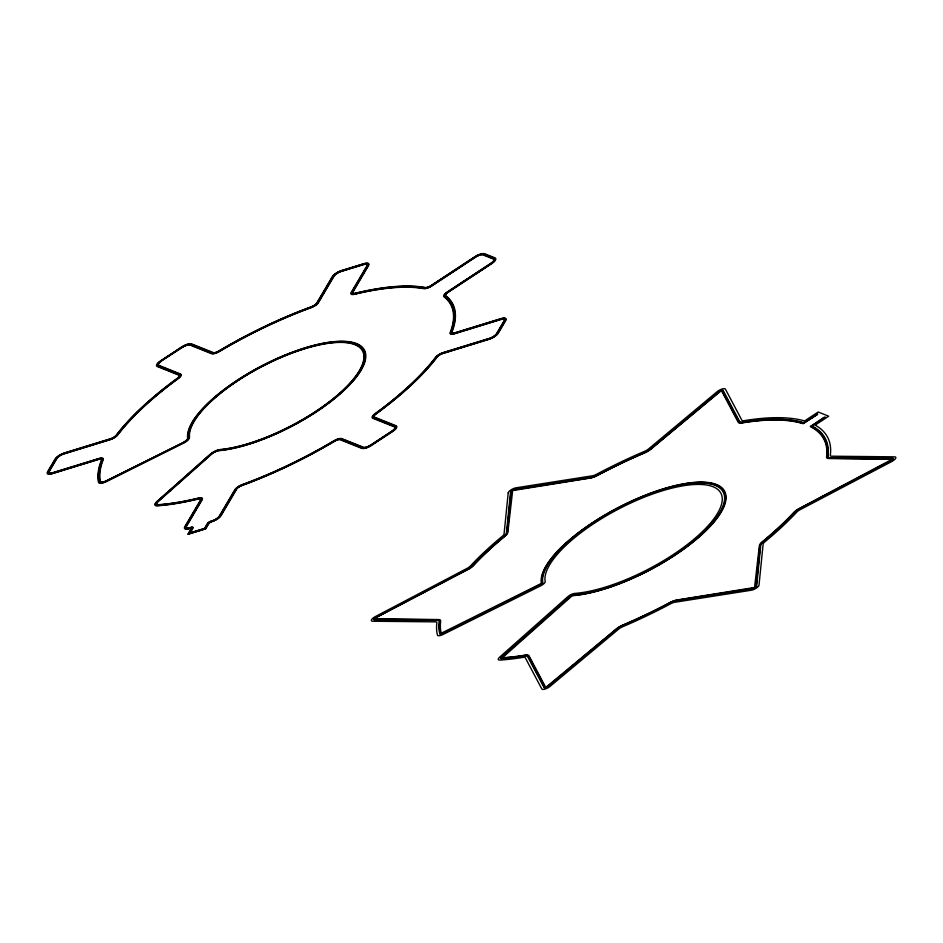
<?xml version="1.0" encoding="UTF-8"?>
<svg xmlns="http://www.w3.org/2000/svg" width="943" height="943" viewBox="0 0 943 943"><rect width="100%" height="100%" fill="white"/><g stroke="black" fill="none" stroke-linecap="round" stroke-linejoin="round"><path stroke-width="1.41" d="M376.08 617.818L375.196 618.832L438.389 619.539A9.678 3.3 -27.7 0 1 440.652 621.201A214.874 73.141 -27.7 0 0 441.218 633.272L541.412 583.387A102.787 34.985 -27.7 0 1 651.283 492.894A102.787 34.985 -27.7 0 1 716.48 518.992A102.787 34.985 -27.7 0 1 572.224 595.728L502.371 657.754A214.874 73.141 -27.7 0 0 525.334 655.09A9.678 3.3 -27.7 0 1 529.023 655.821L545.537 686.999L546.256 687.046L616.227 628.993A9.678 3.3 -27.7 0 1 622.604 625.162A214.874 73.141 -27.7 0 0 670.237 602.4A9.678 3.3 -27.7 0 1 676.862 600.007L754.553 587.489L759.363 545.714A9.678 3.3 -27.7 0 1 762.262 541.836A214.874 73.141 -27.7 0 0 793.688 512.579A9.678 3.3 -27.7 0 1 799.358 508.477L892.066 459.347L828.826 458.534A9.678 3.3 -27.7 0 1 826.551 456.872A214.874 73.141 -27.7 0 0 811.64 427.32L810.261 426.554L825.526 417.183L812.088 426.024L812.949 426.495A216.454 73.672 -27.7 0 1 827.966 456.271A8.11 2.758 -27.7 0 0 829.864 457.661L892.809 458.286A2.853 0.967 -27.7 0 1 893.351 459.123A2.853 0.967 -27.7 0 1 891.383 460.726L799.605 508.949A8.11 2.758 -27.7 0 0 794.855 512.391A216.454 73.672 -27.7 0 1 763.205 541.86A8.11 2.758 -27.7 0 0 760.777 545.101L756.64 586.157A2.853 0.967 -27.7 0 1 755.213 587.725A2.853 0.967 -27.7 0 1 752.62 588.809L676.048 600.868A8.11 2.758 -27.7 0 0 670.508 602.86A216.454 73.672 -27.7 0 1 622.521 625.798A8.11 2.758 -27.7 0 0 617.193 628.993L548.39 686.421A2.853 0.967 -27.7 0 1 545.844 687.801A2.853 0.967 -27.7 0 1 544.146 687.73L527.62 656.552A8.11 2.758 -27.7 0 0 524.532 655.951A216.454 73.672 -27.7 0 1 501.405 658.627A2.853 0.967 -27.7 0 1 501.299 657.141L569.619 596.518A2.853 0.967 -27.7 0 1 573.167 594.868A101.219 34.455 -27.7 0 0 715.207 519.298A101.219 34.455 -27.7 0 0 651.012 493.602A101.219 34.455 -27.7 0 0 542.826 582.715A2.853 0.967 -27.7 0 1 540.563 584.884M817.333 414.354L803.507 423.006L802.175 422.629A215.923 73.495 -27.7 0 0 742.412 422.405A8.628 2.935 -27.7 0 1 739.123 421.757L722.597 390.579A2.322 0.79 -27.7 0 0 721.206 390.52A2.322 0.79 -27.7 0 0 719.132 391.64L650.34 449.068A8.628 2.935 -27.7 0 1 644.658 452.475A215.923 73.495 -27.7 0 0 596.789 475.355A8.628 2.935 -27.7 0 1 590.896 477.488L514.312 489.547A2.322 0.79 -27.7 0 0 512.202 490.431A2.322 0.79 -27.7 0 0 511.035 491.704L506.91 532.76A8.628 2.935 -27.7 0 1 504.316 536.213A215.923 73.495 -27.7 0 0 472.738 565.611A8.628 2.935 -27.7 0 1 467.681 569.266L375.915 617.5A2.322 0.79 -27.7 0 0 374.3 618.808A2.322 0.79 -27.7 0 0 374.748 619.492L437.693 620.117A8.628 2.935 -27.7 0 1 439.709 621.602A215.923 73.495 -27.7 0 0 440.275 633.731A2.322 0.79 -27.7 0 0 442.585 633.484M824.465 417.207L811.475 426.201L812.512 426.766A215.923 73.495 -27.7 0 1 827.494 456.471A8.628 2.935 -27.7 0 0 829.522 457.944L892.467 458.581A2.322 0.79 -27.7 0 1 892.903 459.253A2.322 0.79 -27.7 0 1 891.288 460.561L799.523 508.796A8.628 2.935 -27.7 0 0 794.466 512.45A215.923 73.495 -27.7 0 1 762.887 541.848A8.628 2.935 -27.7 0 0 760.306 545.313L756.168 586.369A2.322 0.79 -27.7 0 1 755.013 587.63A2.322 0.79 -27.7 0 1 752.891 588.526L676.32 600.573A8.628 2.935 -27.7 0 0 670.414 602.707A215.923 73.495 -27.7 0 1 622.557 625.586A8.628 2.935 -27.7 0 0 616.863 628.993L548.072 686.421A2.322 0.79 -27.7 0 1 545.997 687.541A2.322 0.79 -27.7 0 1 544.606 687.494L528.092 656.304A8.628 2.935 -27.7 0 0 524.803 655.656A215.923 73.495 -27.7 0 1 501.723 658.344A2.322 0.79 -27.7 0 1 501.641 657.13L569.961 596.506A2.322 0.79 -27.7 0 1 572.861 595.151A101.738 34.632 -27.7 0 0 715.631 519.204A101.738 34.632 -27.7 0 0 651.106 493.366A101.738 34.632 -27.7 0 0 542.355 582.939A2.322 0.79 -27.7 0 1 540.504 584.707L442.644 633.661A2.853 0.967 -27.7 0 1 439.803 633.967A216.454 73.672 -27.7 0 1 439.238 621.802A8.11 2.758 -27.7 0 0 437.34 620.411L374.395 619.775A2.853 0.967 -27.7 0 1 373.852 618.95A2.853 0.967 -27.7 0 1 375.833 617.347L467.598 569.112A8.11 2.758 -27.7 0 0 472.349 565.67A216.454 73.672 -27.7 0 1 503.998 536.202A8.11 2.758 -27.7 0 0 506.426 532.96L510.564 491.904A2.853 0.967 -27.7 0 1 511.99 490.348A2.853 0.967 -27.7 0 1 514.583 489.264L591.155 477.205A8.11 2.758 -27.7 0 0 596.707 475.201A216.454 73.672 -27.7 0 1 644.682 452.263A8.11 2.758 -27.7 0 0 650.022 449.068L718.814 391.64A2.853 0.967 -27.7 0 1 721.36 390.261A2.853 0.967 -27.7 0 1 723.057 390.331L739.583 421.509A8.11 2.758 -27.7 0 0 742.671 422.122A216.454 73.672 -27.7 0 1 802.587 422.346L803.695 422.664L817.758 414.071L803.13 423.702L801.35 423.195A214.874 73.141 -27.7 0 0 741.882 422.971A9.678 3.3 -27.7 0 1 738.192 422.252L721.666 391.062L720.865 391.05L650.976 449.08A9.678 3.3 -27.7 0 1 644.599 452.899A214.874 73.141 -27.7 0 0 596.966 475.673A9.678 3.3 -27.7 0 1 590.353 478.054L512.662 490.572L507.853 532.347A9.678 3.3 -27.7 0 1 504.941 536.225A214.874 73.141 -27.7 0 0 473.527 565.482A9.678 3.3 -27.7 0 1 467.858 569.584L375.998 617.665A1.792 0.613 -27.7 0 0 374.748 618.667A1.792 0.613 -27.7 0 0 375.09 619.197L438.035 619.822A9.159 3.112 -27.7 0 1 440.181 621.402A215.393 73.318 -27.7 0 0 440.746 633.507A1.792 0.613 -27.7 0 0 442.538 633.307L540.445 584.53A1.792 0.613 -27.7 0 0 541.883 583.163A102.268 34.808 -27.7 0 1 651.2 493.13A102.268 34.808 -27.7 0 1 716.055 519.098A102.268 34.808 -27.7 0 1 572.542 595.446A1.792 0.613 -27.7 0 0 570.303 596.483L501.982 657.106A1.792 0.613 -27.7 0 0 502.053 658.049A215.393 73.318 -27.7 0 0 525.062 655.373A9.159 3.112 -27.7 0 1 528.551 656.069L545.078 687.247A1.792 0.613 -27.7 0 0 546.15 687.282A1.792 0.613 -27.7 0 0 547.753 686.421L616.545 628.993A9.159 3.112 -27.7 0 1 622.58 625.374A215.393 73.318 -27.7 0 0 670.32 602.553A9.159 3.112 -27.7 0 1 676.591 600.29L753.162 588.232A1.792 0.613 -27.7 0 0 754.801 587.548A1.792 0.613 -27.7 0 0 755.697 586.57L759.834 545.514A9.159 3.112 -27.7 0 1 762.581 541.848A215.393 73.318 -27.7 0 0 794.077 512.52A9.159 3.112 -27.7 0 1 799.44 508.642L891.206 460.408A1.792 0.613 -27.7 0 0 892.455 459.394A1.792 0.613 -27.7 0 0 892.113 458.876L829.168 458.239A9.159 3.112 -27.7 0 1 827.023 456.671A215.393 73.318 -27.7 0 0 812.076 427.038L810.862 426.377L824.041 417.478M816.909 414.625L803.318 423.36L801.762 422.912A215.393 73.318 -27.7 0 0 742.141 422.688A9.159 3.112 -27.7 0 1 738.652 422.004L722.138 390.815A1.792 0.613 -27.7 0 0 721.053 390.779A1.792 0.613 -27.7 0 0 719.45 391.64L650.658 449.08A9.159 3.112 -27.7 0 1 644.635 452.687A215.393 73.318 -27.7 0 0 596.884 475.508A9.159 3.112 -27.7 0 1 590.624 477.771L514.053 489.83A1.792 0.613 -27.7 0 0 512.414 490.513A1.792 0.613 -27.7 0 0 511.507 491.492L507.381 532.547A9.159 3.112 -27.7 0 1 504.635 536.225A215.393 73.318 -27.7 0 0 473.127 565.541A9.159 3.112 -27.7 0 1 467.763 569.431M161.406 361.204A6.047 2.063 -27.7 0 0 158.943 365.377L180.596 374.053A7.096 2.416 -27.7 0 1 178.427 378.461A196.639 66.929 -27.7 0 0 117.816 434.876A7.096 2.416 -27.7 0 1 110.036 439.744L63.782 453.972A6.047 2.063 -27.7 0 0 56.898 458.51L49.331 471.335A6.047 2.063 -27.7 0 0 52.737 472.702L98.991 458.475A7.096 2.416 -27.7 0 1 103.211 459.642A196.639 66.929 -27.7 0 0 100.371 481.378A6.047 2.063 -27.7 0 0 106.418 480.753L182.836 442.68A6.047 2.063 -27.7 0 0 187.645 438.13A99.109 33.736 -27.7 0 1 294.381 351.421A99.109 33.736 -27.7 0 1 356.878 376.434A99.109 33.736 -27.7 0 1 219.012 450.683A6.047 2.063 -27.7 0 0 211.574 454.184L158.247 501.499A6.047 2.063 -27.7 0 0 158.53 504.67A196.639 66.929 -27.7 0 0 198.914 497.963A7.096 2.416 -27.7 0 1 202.156 499.778L186.525 526.265A6.047 2.063 -27.7 0 0 189.944 527.632L191.064 527.29A3.418 1.167 -27.7 0 1 192.985 528.056L190.191 532.807L204.525 528.398L207.33 523.648A3.418 1.167 -27.7 0 1 211.22 521.078L212.34 520.736A6.047 2.063 -27.7 0 0 219.236 516.198L234.866 489.712A7.096 2.416 -27.7 0 1 242.151 484.655A196.639 66.929 -27.7 0 0 334.022 440.746A7.096 2.416 -27.7 0 1 341.814 438.589L363.468 447.265A6.047 2.063 -27.7 0 0 370.752 445.013L391.946 431.069A6.047 2.063 -27.7 0 0 394.41 426.896L372.744 418.232A7.096 2.416 -27.7 0 1 374.925 413.824A196.639 66.929 -27.7 0 0 435.525 357.397A7.096 2.416 -27.7 0 1 443.304 352.541L489.558 338.313A6.047 2.063 -27.7 0 0 496.454 333.775L504.022 320.938A6.047 2.063 -27.7 0 0 500.615 319.583L454.361 333.81A7.096 2.416 -27.7 0 1 450.141 332.631A196.639 66.929 -27.7 0 0 443.988 296.75A7.096 2.416 -27.7 0 1 447.194 292.035L490.949 263.238A6.047 2.063 -27.7 0 0 493.413 259.066L482.922 254.869A6.047 2.063 -27.7 0 0 475.637 257.109L431.882 285.906A7.096 2.416 -27.7 0 1 423.737 288.652A196.639 66.929 -27.7 0 0 354.438 294.322A7.096 2.416 -27.7 0 1 351.197 292.507L366.815 266.02A6.047 2.063 -27.7 0 0 363.409 264.653L341.001 271.537A6.047 2.063 -27.7 0 0 334.117 276.075L318.486 302.573A7.096 2.416 -27.7 0 1 311.19 307.63A196.639 66.929 -27.7 0 0 219.33 351.539A7.096 2.416 -27.7 0 1 211.538 353.696L189.885 345.02A6.047 2.063 -27.7 0 0 182.6 347.26L161.194 361.122A6.577 2.24 -27.7 0 0 158.518 365.66L180.172 374.336A6.577 2.24 -27.7 0 1 178.156 378.402A197.17 67.118 -27.7 0 0 117.392 434.982A6.577 2.24 -27.7 0 1 110.19 439.485L63.935 453.713A6.577 2.24 -27.7 0 0 56.45 458.64L48.883 471.476A6.577 2.24 -27.7 0 0 52.584 472.962L98.838 458.734A6.577 2.24 -27.7 0 1 102.74 459.819A197.17 67.118 -27.7 0 0 99.899 481.602A6.577 2.24 -27.7 0 0 106.465 480.93L182.895 442.856A6.577 2.24 -27.7 0 0 188.128 437.906A98.591 33.559 -27.7 0 1 294.287 351.656A98.591 33.559 -27.7 0 1 356.454 376.54A98.591 33.559 -27.7 0 1 219.318 450.389A6.577 2.24 -27.7 0 0 211.232 454.196L157.905 501.523A6.577 2.24 -27.7 0 0 158.224 504.953A197.17 67.118 -27.7 0 0 198.702 498.234A6.577 2.24 -27.7 0 1 201.708 499.908L186.077 526.406A6.577 2.24 -27.7 0 0 189.791 527.891L190.91 527.538A2.888 0.99 -27.7 0 1 192.537 528.198L189.59 533.196L204.82 528.516L207.778 523.506A2.888 0.99 -27.7 0 1 211.067 521.338L212.187 520.996A6.577 2.24 -27.7 0 0 219.684 516.069L235.314 489.57A6.577 2.24 -27.7 0 1 242.068 484.891A197.17 67.118 -27.7 0 0 334.176 440.864A6.577 2.24 -27.7 0 1 341.39 438.872L363.043 447.536A6.577 2.24 -27.7 0 0 370.964 445.108L392.158 431.151A6.577 2.24 -27.7 0 0 394.834 426.625L373.169 417.949A6.577 2.24 -27.7 0 1 375.184 413.871A197.17 67.118 -27.7 0 0 435.949 357.303A6.577 2.24 -27.7 0 1 443.151 352.8L489.405 338.561A6.577 2.24 -27.7 0 0 496.902 333.633L504.47 320.809A6.577 2.24 -27.7 0 0 500.757 319.323L454.502 333.551A6.577 2.24 -27.7 0 1 450.601 332.466A197.17 67.118 -27.7 0 0 444.436 296.491A6.577 2.24 -27.7 0 1 447.406 292.118L491.162 263.321A6.577 2.24 -27.7 0 0 493.837 258.783L483.346 254.586A6.577 2.24 -27.7 0 0 475.425 257.026L431.67 285.812A6.577 2.24 -27.7 0 1 424.138 288.358A197.17 67.118 -27.7 0 0 354.639 294.051A6.577 2.24 -27.7 0 1 351.645 292.365L367.263 265.879A6.577 2.24 -27.7 0 0 363.562 264.394L341.154 271.289A6.577 2.24 -27.7 0 0 333.669 276.216L318.039 302.703A6.577 2.24 -27.7 0 1 311.284 307.394A197.17 67.118 -27.7 0 0 219.177 351.421A6.577 2.24 -27.7 0 1 211.963 353.413L190.309 344.737A6.577 2.24 -27.7 0 0 182.388 347.177M392.359 431.246A7.096 2.416 -27.7 0 0 395.247 426.342L373.593 417.666A6.047 2.063 -27.7 0 1 375.444 413.918A197.7 67.295 -27.7 0 0 436.373 357.197A6.047 2.063 -27.7 0 1 442.998 353.059L489.252 338.82A7.096 2.416 -27.7 0 0 497.35 333.504L504.918 320.667A7.096 2.416 -27.7 0 0 500.91 319.064L454.656 333.292A6.047 2.063 -27.7 0 1 451.06 332.301A197.7 67.295 -27.7 0 0 444.884 296.22A6.047 2.063 -27.7 0 1 447.607 292.2L491.374 263.403A7.096 2.416 -27.7 0 0 494.262 258.5L483.771 254.304A7.096 2.416 -27.7 0 0 475.213 256.944L431.458 285.729A6.047 2.063 -27.7 0 1 424.527 288.075A197.7 67.295 -27.7 0 0 354.851 293.78A6.047 2.063 -27.7 0 1 352.093 292.236L367.711 265.737A7.096 2.416 -27.7 0 0 363.715 264.134L341.307 271.03A7.096 2.416 -27.7 0 0 333.221 276.358L317.591 302.844A6.047 2.063 -27.7 0 1 311.379 307.147A197.7 67.295 -27.7 0 0 219.024 351.303A6.047 2.063 -27.7 0 1 212.387 353.13L190.734 344.466A7.096 2.416 -27.7 0 0 182.176 347.095L160.982 361.039A7.096 2.416 -27.7 0 0 158.094 365.943L179.748 374.607A6.047 2.063 -27.7 0 1 177.897 378.355A197.7 67.295 -27.7 0 0 116.967 435.088A6.047 2.063 -27.7 0 1 110.343 439.226L64.089 453.453A7.096 2.416 -27.7 0 0 56.002 458.781L48.435 471.618A7.096 2.416 -27.7 0 0 52.431 473.221L98.685 458.982A6.047 2.063 -27.7 0 1 102.28 459.984A197.7 67.295 -27.7 0 0 99.428 481.838A7.096 2.416 -27.7 0 0 106.524 481.095M371.377 445.273A7.627 2.593 -27.7 0 1 362.195 448.102L340.541 439.426A5.517 1.874 -27.7 0 0 334.482 441.1A198.219 67.472 -27.7 0 1 241.879 485.362A5.517 1.874 -27.7 0 0 236.21 489.299L220.579 515.786A7.627 2.593 -27.7 0 1 211.892 521.503L210.772 521.856A1.839 0.625 -27.7 0 0 208.674 523.235L205.409 528.752L188.388 533.986L191.641 528.469A1.839 0.625 -27.7 0 0 190.604 528.056L189.484 528.398A7.627 2.593 -27.7 0 1 185.182 526.677L200.812 500.191A5.517 1.874 -27.7 0 0 198.289 498.776A198.219 67.472 -27.7 0 1 157.587 505.531A7.627 2.593 -27.7 0 1 157.222 501.546L210.548 454.231A7.627 2.593 -27.7 0 1 219.931 449.811A97.53 33.194 -27.7 0 0 355.605 376.752A97.53 33.194 -27.7 0 0 294.098 352.128A97.53 33.194 -27.7 0 0 189.072 437.458A7.627 2.593 -27.7 0 1 183.001 443.198M508.206 492.918L504.069 533.974A5.481 1.862 -27.7 0 1 502.43 536.166A219.082 74.568 -27.7 0 0 470.392 566A5.481 1.862 -27.7 0 1 467.186 568.323L375.408 616.557A5.481 1.862 -27.7 0 0 371.613 619.634A5.481 1.862 -27.7 0 0 372.65 621.237L435.595 621.861A5.481 1.862 -27.7 0 1 436.88 622.804A219.082 74.568 -27.7 0 0 437.446 635.122A5.481 1.862 -27.7 0 0 442.915 634.521L540.834 585.744A5.481 1.862 -27.7 0 0 545.184 581.572A98.591 33.559 -27.7 0 1 650.564 494.78A98.591 33.559 -27.7 0 1 713.085 519.817A98.591 33.559 -27.7 0 1 574.747 593.418A5.481 1.862 -27.7 0 0 567.922 596.589L499.601 657.212A5.481 1.862 -27.7 0 0 499.802 660.076A219.082 74.568 -27.7 0 0 523.212 657.365A5.481 1.862 -27.7 0 1 525.298 657.778L541.812 688.956A5.481 1.862 -27.7 0 0 545.089 689.085A5.481 1.862 -27.7 0 0 549.993 686.445L618.785 629.016A5.481 1.862 -27.7 0 1 622.392 626.847A219.082 74.568 -27.7 0 0 670.956 603.638A5.481 1.862 -27.7 0 1 674.693 602.282L751.276 590.235A5.481 1.862 -27.7 0 0 756.262 588.137A5.481 1.862 -27.7 0 0 759.009 585.143L763.135 544.087A5.481 1.862 -27.7 0 1 764.785 541.895A219.082 74.568 -27.7 0 0 796.823 512.061A5.481 1.862 -27.7 0 1 800.029 509.739L891.795 461.516A5.481 1.862 -27.7 0 0 895.591 458.428A5.481 1.862 -27.7 0 0 894.553 456.836L831.608 456.2A5.481 1.862 -27.7 0 1 830.323 455.257A219.082 74.568 -27.7 0 0 815.129 425.128L828.685 416.205L818.206 412.008L804.638 420.932A219.082 74.568 -27.7 0 0 744.003 420.696A5.481 1.862 -27.7 0 1 741.905 420.295L725.391 389.105A5.481 1.862 -27.7 0 0 722.114 388.988A5.481 1.862 -27.7 0 0 717.21 391.616L648.419 449.057A5.481 1.862 -27.7 0 1 644.812 451.214A219.082 74.568 -27.7 0 0 596.259 474.423A5.481 1.862 -27.7 0 1 592.51 475.779L515.939 487.837A5.481 1.862 -27.7 0 0 510.941 489.924A5.481 1.862 -27.7 0 0 508.206 492.918M191.252 528.434L187.787 534.386L205.715 528.87L209.228 522.941L211.739 521.762A8.145 2.77 -27.7 0 0 221.027 515.656L236.658 489.158A4.998 1.697 -27.7 0 1 241.785 485.598A198.749 67.648 -27.7 0 0 334.635 441.218A4.998 1.697 -27.7 0 1 340.117 439.709L361.77 448.373A8.145 2.77 -27.7 0 0 371.589 445.355L392.783 431.411A8.145 2.77 -27.7 0 0 396.095 425.788L374.442 417.112A4.998 1.697 -27.7 0 1 375.974 414.012A198.749 67.648 -27.7 0 0 437.222 356.984A4.998 1.697 -27.7 0 1 442.703 353.566L488.957 339.339A8.145 2.77 -27.7 0 0 498.246 333.221L505.813 320.396A8.145 2.77 -27.7 0 0 501.216 318.557L454.962 332.785A4.998 1.697 -27.7 0 1 451.992 331.96A198.749 67.648 -27.7 0 0 445.78 295.689A4.998 1.697 -27.7 0 1 448.031 292.365L491.786 263.568A8.145 2.77 -27.7 0 0 495.11 257.946L484.619 253.75A8.145 2.77 -27.7 0 0 474.8 256.767L431.045 285.564A4.998 1.697 -27.7 0 1 425.317 287.497A198.749 67.648 -27.7 0 0 355.263 293.238A4.998 1.697 -27.7 0 1 352.988 291.953L368.607 265.466A8.145 2.77 -27.7 0 0 364.01 263.627L341.614 270.511A8.145 2.77 -27.7 0 0 332.325 276.629L316.695 303.116A4.998 1.697 -27.7 0 1 311.555 306.675A198.749 67.648 -27.7 0 0 218.717 351.055A4.998 1.697 -27.7 0 1 213.236 352.576L191.582 343.9A8.145 2.77 -27.7 0 0 181.751 346.93L160.569 360.874A8.145 2.77 -27.7 0 0 157.245 366.497L178.899 375.173A4.998 1.697 -27.7 0 1 177.367 378.261A198.749 67.648 -27.7 0 0 116.119 435.289A4.998 1.697 -27.7 0 1 110.649 438.719L64.395 452.946A8.145 2.77 -27.7 0 0 55.107 459.064L47.527 471.889A8.145 2.77 -27.7 0 0 52.136 473.728L98.39 459.5A4.998 1.697 -27.7 0 1 101.349 460.325A198.749 67.648 -27.7 0 0 98.485 482.286A8.145 2.77 -27.7 0 0 106.63 481.449L183.06 443.375A8.145 2.77 -27.7 0 0 189.543 437.234A97.011 33.017 -27.7 0 1 294.004 352.364A97.011 33.017 -27.7 0 1 355.169 376.858A97.011 33.017 -27.7 0 1 220.238 449.528A8.145 2.77 -27.7 0 0 210.218 454.243L156.88 501.57A8.145 2.77 -27.7 0 0 157.269 505.825A198.749 67.648 -27.7 0 0 198.077 499.047A4.998 1.697 -27.7 0 1 200.364 500.32L184.734 526.819A8.145 2.77 -27.7 0 0 189.331 528.658L191.252 528.434M55.554 458.923L47.987 471.748A7.627 2.593 -27.7 0 0 52.278 473.469L98.532 459.241A5.517 1.874 -27.7 0 1 101.82 460.149A198.219 67.472 -27.7 0 0 98.956 482.062A7.627 2.593 -27.7 0 0 106.571 481.272L182.942 443.033A7.096 2.416 -27.7 0 0 188.6 437.682A98.06 33.382 -27.7 0 1 294.192 351.892A98.06 33.382 -27.7 0 1 356.03 376.646A98.06 33.382 -27.7 0 1 219.625 450.106A7.096 2.416 -27.7 0 0 210.89 454.22L157.564 501.535A7.096 2.416 -27.7 0 0 157.905 505.248A197.7 67.295 -27.7 0 0 198.501 498.505A6.047 2.063 -27.7 0 1 201.26 500.049L185.63 526.536A7.096 2.416 -27.7 0 0 189.637 528.139L190.757 527.797A2.369 0.802 -27.7 0 1 192.089 528.339L188.989 533.597L205.114 528.634L208.226 523.377A2.369 0.802 -27.7 0 1 210.914 521.597L212.034 521.255A7.096 2.416 -27.7 0 0 220.132 515.927L235.762 489.441A6.047 2.063 -27.7 0 1 241.974 485.126A197.7 67.295 -27.7 0 0 334.329 440.982A6.047 2.063 -27.7 0 1 340.965 439.143L362.619 447.819A7.096 2.416 -27.7 0 0 371.165 445.19L392.571 431.328A7.627 2.593 -27.7 0 0 395.671 426.059L374.017 417.395A5.517 1.874 -27.7 0 1 375.715 413.965A198.219 67.472 -27.7 0 0 436.798 357.091A5.517 1.874 -27.7 0 1 442.856 353.307L489.111 339.079A7.627 2.593 -27.7 0 0 497.798 333.362L505.365 320.526A7.627 2.593 -27.7 0 0 501.063 318.805L454.809 333.044A5.517 1.874 -27.7 0 1 451.532 332.125A198.219 67.472 -27.7 0 0 445.332 295.961A5.517 1.874 -27.7 0 1 447.819 292.283L491.574 263.486A7.627 2.593 -27.7 0 0 494.686 258.229L484.195 254.032A7.627 2.593 -27.7 0 0 475.013 256.85L431.246 285.646A5.517 1.874 -27.7 0 1 424.916 287.78A198.219 67.472 -27.7 0 0 355.051 293.509A5.517 1.874 -27.7 0 1 352.541 292.094L368.159 265.608A7.627 2.593 -27.7 0 0 363.857 263.875L341.46 270.771A7.627 2.593 -27.7 0 0 332.773 276.488L317.143 302.986A5.517 1.874 -27.7 0 1 311.473 306.911A198.219 67.472 -27.7 0 0 218.87 351.173A5.517 1.874 -27.7 0 1 212.812 352.859L191.158 344.183A7.627 2.593 -27.7 0 0 181.964 347.012L160.77 360.957A7.627 2.593 -27.7 0 0 157.67 366.214L179.323 374.89A5.517 1.874 -27.7 0 1 177.638 378.308A198.219 67.472 -27.7 0 0 116.543 435.194A5.517 1.874 -27.7 0 1 110.496 438.966L64.242 453.206A7.627 2.593 -27.7 0 0 55.554 458.923"/></g></svg>
